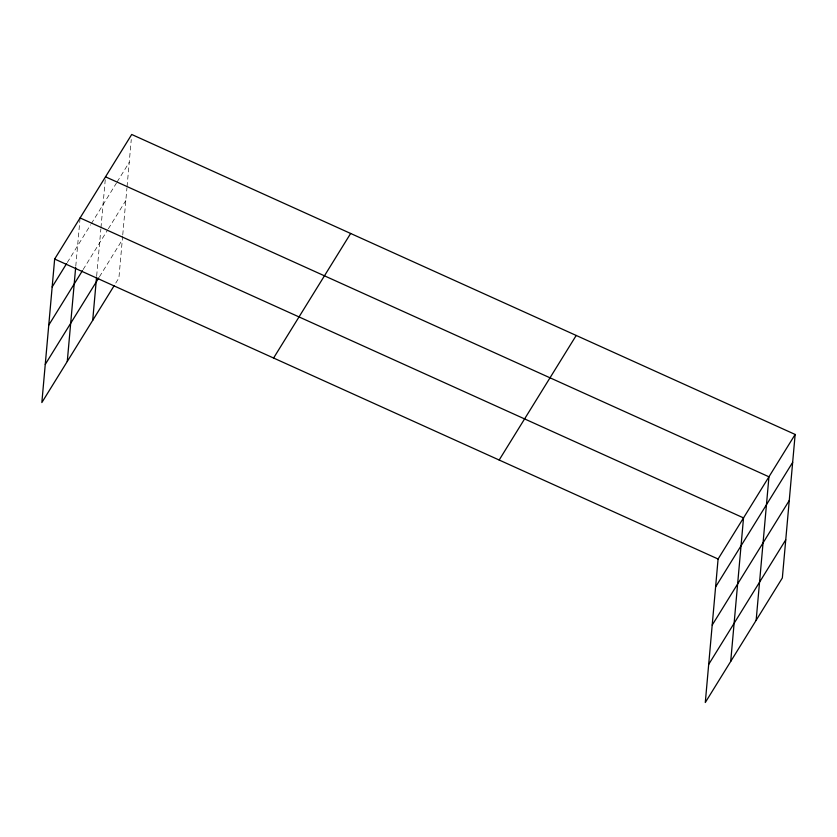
<?xml version="1.0" encoding="UTF-8"?>
<svg xmlns="http://www.w3.org/2000/svg" width="837" height="837" viewBox="0 0 837 837"><rect width="100%" height="100%" fill="white"/><g stroke="black" fill="none" stroke-linecap="round" stroke-linejoin="round"><path stroke-width="0.63" stroke-dasharray="4.18 3.14" d="M75.78 266.197L80.09 217.934M96.673 275.865L100.869 228.909M100.974 227.643L105.399 178.093M122.641 236.044L118.906 277.989L114.868 284.507M122.757 234.778L126.952 187.833M127.067 186.557L131.263 139.549M67.284 262.525L90.647 224.745M91.338 223.636L116.458 183.031M117.128 181.943L129.222 162.399M83.125 269.556L107.68 229.861M108.35 228.783L125.812 200.545M99.467 276.765L122.307 239.842"/><path stroke-width="1.26" d="M795.15 434.445L718.094 559.011L705.288 702.525L782.344 577.959L795.15 434.445L131.712 134.475L54.656 259.041L41.85 402.555L114.198 285.595M67.274 361.448L75.665 267.474M92.708 320.341L96.558 277.131M730.711 661.418L743.528 517.904L80.09 217.934M756.146 620.311L768.952 476.797L105.514 176.827M52.166 286.965L66.594 263.634M48.766 325.112L82.434 270.675M45.25 364.409L98.797 277.853M273.594 358.027L350.651 233.46M499.166 460.015L576.212 335.459M715.604 586.936L792.66 462.369M712.203 625.082L789.249 500.516M708.698 664.379L785.744 539.823M54.656 259.041L718.094 559.011"/></g></svg>
